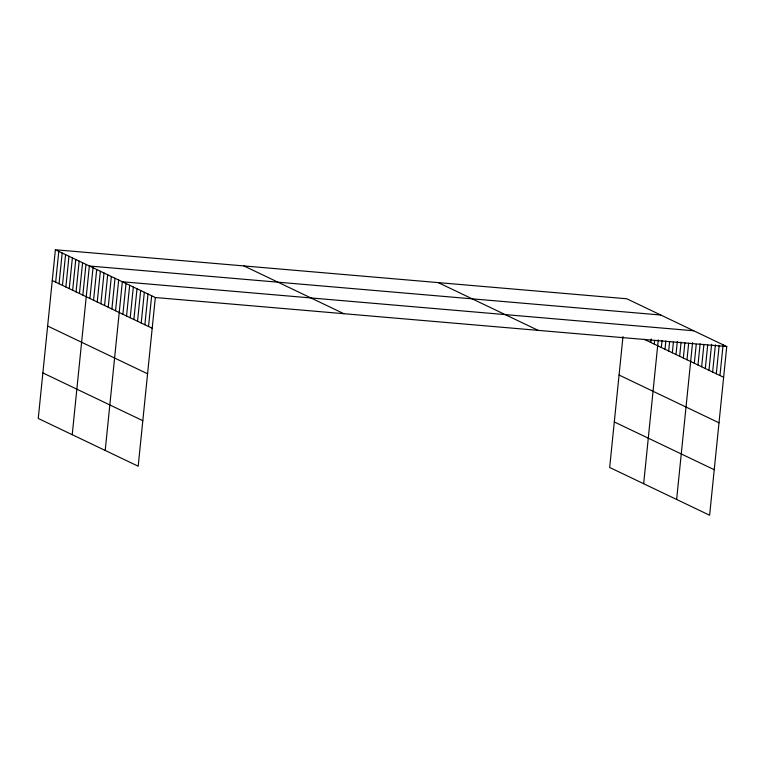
<?xml version="1.0" encoding="UTF-8"?>
<svg xmlns="http://www.w3.org/2000/svg" width="765" height="765" viewBox="0 0 765 765"><rect width="100%" height="100%" fill="white"/><g stroke="black" fill="none" stroke-linecap="round" stroke-linejoin="round"><path stroke-width="1.15" d="M55.386 249.763L38.25 418.455L138.188 466.22L155.324 297.528L55.386 249.763L626.812 298.78L726.75 346.545L709.614 515.237L609.676 467.472L622.978 336.524M55.663 282.132L58.781 251.389M59.058 283.748L62.185 253.014M62.453 285.374L65.58 254.64M65.857 286.999L68.974 256.265M69.252 288.625L72.379 257.882M72.646 290.251L75.773 259.507M76.051 291.876L79.168 261.133M79.445 293.492L82.572 262.758M82.84 295.118L85.967 264.384M72.226 434.702L89.362 266.01L660.788 315.017M89.907 298.493L93.024 267.76M93.569 300.243L96.696 269.51M97.232 301.993L100.358 271.259M100.894 303.743L104.021 273.009M104.566 305.503L107.683 274.759M108.228 307.253L111.346 276.509M111.891 309.003L115.018 278.259M115.553 310.753L118.68 280.019M105.207 450.461L122.343 281.769L693.769 330.776M122.888 314.252L126.005 283.519M126.55 316.002L129.667 285.269M130.213 317.752L133.34 287.018M133.875 319.512L137.002 288.768M137.537 321.262L140.664 290.518M141.209 323.012L144.327 292.268M144.872 324.762L147.989 294.028M148.534 326.512L151.652 295.778M650.872 342.51L651.235 338.962M654.276 344.135L654.63 340.588M643.661 483.709L658.273 339.851M661.333 347.511L662.06 340.415M664.995 349.261L665.837 340.989M668.667 351.011L669.624 341.553M672.33 352.761L673.41 342.127M675.992 354.511L677.312 341.506M679.655 356.261L681.099 342.079M683.317 358.02L684.885 342.644M686.989 359.77L688.663 343.217M676.633 499.469L692.574 342.605M694.314 363.27L696.236 344.355M697.976 365.02L700.138 343.743M701.639 366.77L703.924 344.307M705.311 368.52L707.711 344.881M708.973 370.27L711.613 344.269M712.636 372.029L715.399 344.833M716.298 373.779L719.177 345.407M719.961 375.529L723.088 344.786M155.324 297.528L726.75 346.545M644.082 339.258L723.623 377.279M438.24 282.61L538.178 330.365M619.067 375.041L719.004 422.806M614.305 421.945L714.242 469.71M243.959 265.943L343.896 313.698M52.259 280.506L152.197 328.262M47.64 326.033L147.578 373.789M42.878 372.938L142.806 420.693"/></g></svg>
